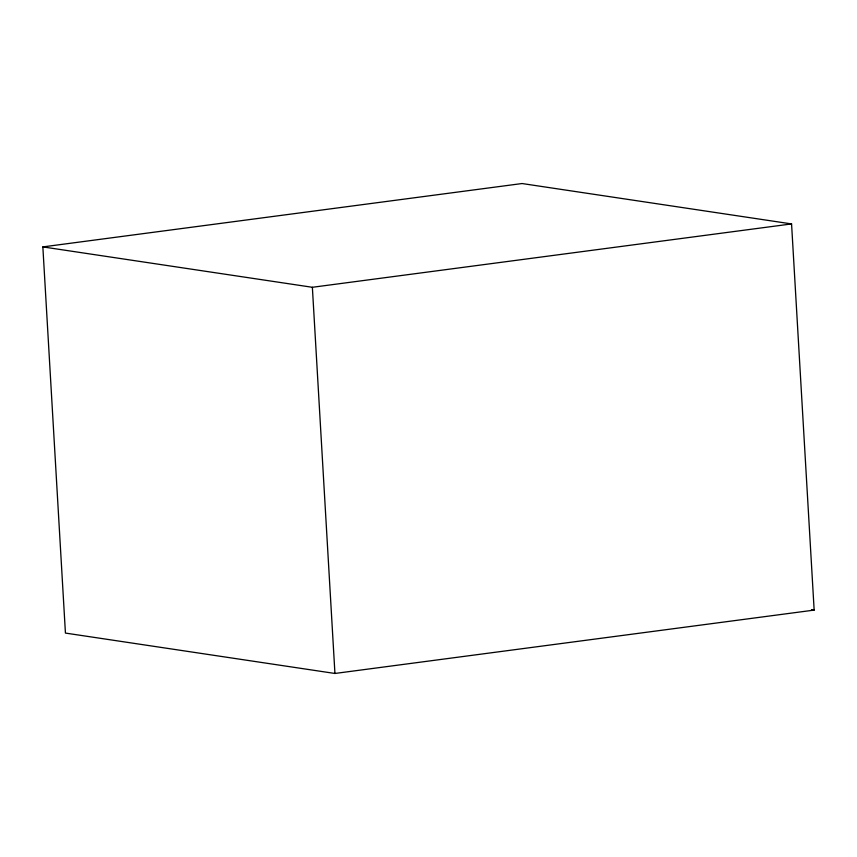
<?xml version="1.0" encoding="UTF-8"?>
<svg xmlns="http://www.w3.org/2000/svg" width="857" height="857" viewBox="0 0 857 857"><rect width="100%" height="100%" fill="white"/><g stroke="black" fill="none" stroke-linecap="round" stroke-linejoin="round"><path stroke-width="1.29" d="M42.85 246.902L522.063 183.537L791.568 223.923L814.15 610.098L334.937 673.463L65.432 633.077L42.85 246.902L312.366 287.288L791.568 223.923M811.504 609.702L814.15 610.098M312.366 287.288L334.937 673.463"/></g></svg>
